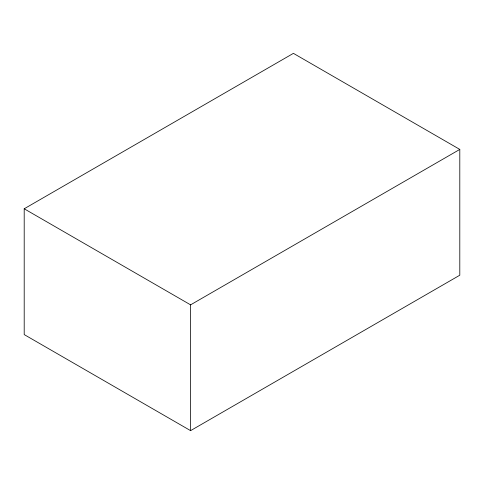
<?xml version="1.0" encoding="UTF-8"?>
<svg xmlns="http://www.w3.org/2000/svg" width="484" height="484" viewBox="0 0 484 484"><rect width="100%" height="100%" fill="white"/><g stroke="black" fill="none" stroke-linecap="round" stroke-linejoin="round"><path stroke-width="0.73" d="M24.2 208.786L293.413 53.355L459.8 149.417L459.8 275.214L190.587 430.645L24.2 334.583L24.2 208.786L190.587 304.847L459.8 149.417M190.587 304.847L190.587 430.645"/></g></svg>
